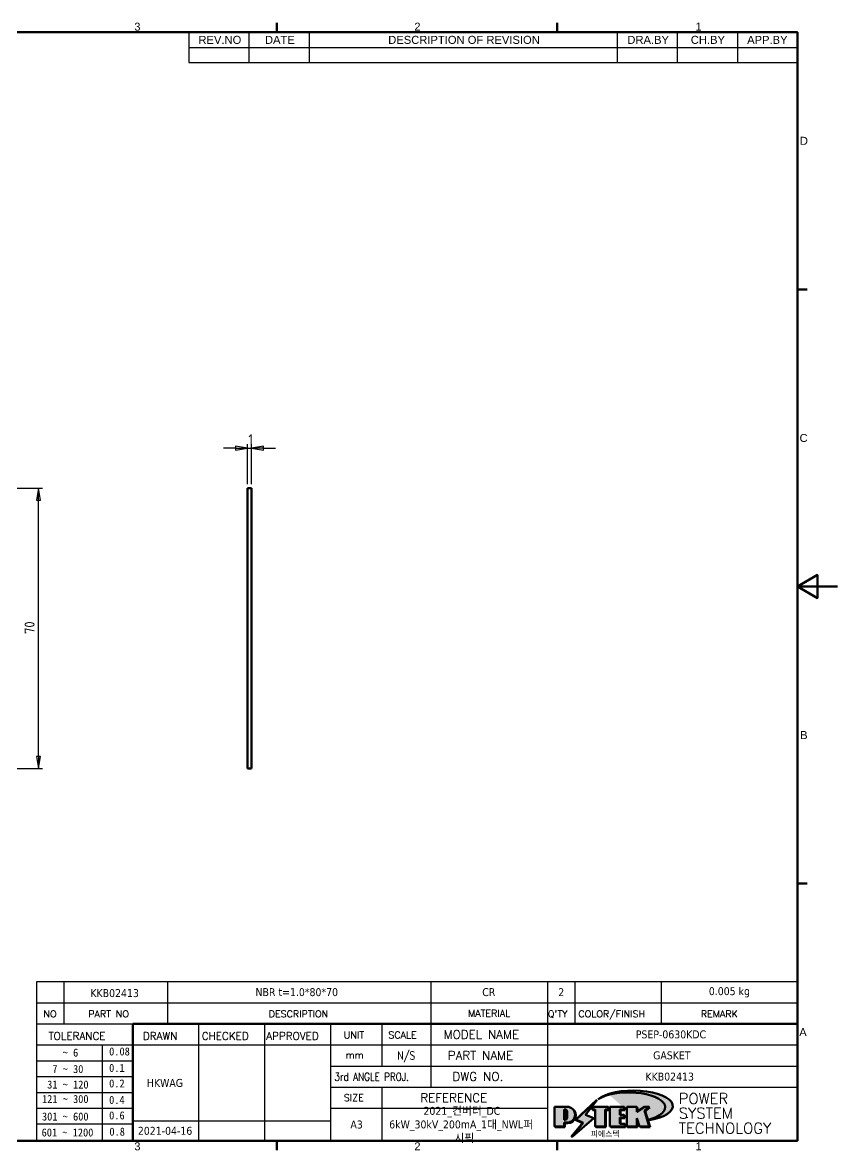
# Model space of a CAD drawing. Header units: millimetres. Extents: x 0 to 420, y 0 to 297.
# Drawn here: x 216.4 to 420, y 7.6 to 289.4 of the extents above; entities that cross this region are included whole.
import ezdxf
from ezdxf.enums import TextEntityAlignment as Align

# ---------------------------------------------------------------- set-up
doc = ezdxf.new("R2010")
doc.units = ezdxf.units.MM
doc.layers.get('0').update_dxf_attribs({"lineweight": 25})
for name, color, linetype, lineweight in [('가시적인 것(ISO)', 7, 'Continuous', 50), ('경계(ISO)', 7, 'Continuous', 70), ('기호(ISO)', 7, 'Continuous', 25), ('치수(ISO)', 7, 'Continuous', 25)]:
    doc.layers.add(name, color=color, linetype=linetype, lineweight=lineweight)
doc.layers.add('제목(ISO)', color=5, linetype='Continuous', lineweight=50, true_color=0x0000ff)
doc.layers.add('해치(ISO)', color=1, linetype='Continuous', lineweight=18, true_color=0xff0000)
doc.styles.add('HAN_291', font='')
doc.styles.add('HAN_370', font='', dxfattribs={"width": 2})
doc.styles.add('ISO Proportional', font='arial.ttf')
doc.styles.add('ISO ProportionalPSTEK', font='isocp.shx')
doc.styles.add('RC_284', font='ROMANC.shx')
doc.styles.add('RC_287', font='ROMANC.shx')
doc.styles.add('RC_292', font='ROMANC.shx')
doc.styles.add('ROMANT_294', font='romant.shx')
doc.styles.add('텍스트 스타일333', font='ROMANC.shx', dxfattribs={"width": 0.800000011920929})
doc.styles.add('텍스트 스타일359', font='tahoma.ttf')
doc.styles.get('HAN_291').set_extended_font_data('GulimChe')
doc.styles.get('HAN_370').set_extended_font_data('GulimChe')
doc.dimstyles.new('PSTEK', dxfattribs={"dimtxt": 2.5, "dimasz": 3, "dimexe": 1, "dimexo": 1, "dimgap": 1, "dimtad": 1, "dimrnd": 1e-08, "dimdsep": 46, "dimtxsty": 'ISO ProportionalPSTEK', "dimblk": 'Filled-1', "dimcen": 0.09, "dimdle": 10, "dimclrd": 3, "dimclre": 3, "dimclrt": 1, "dimadec": 1, "dimazin": 2, "dimtfac": 1, "dimtmove": 0, "dimatfit": 3, "dimfxl": 1, "dimtolj": 1, "dimlwd": -1, "dimlwe": -1, "dimarcsym": 0})

# ---------------------------------------------------------------- blocks, each defined once
blk = doc.blocks.new('경계 Default Border')
at = {"layer": '경계(ISO)'}
for p, q in [((280, 287.0000076293945), (280, 289.4000053405762)), ((350, 287.0000076293945), (350, 289.4000053405762)), ((410, 222.7499961853027), (412.400016784668, 222.7499961853027)), ((410, 74.25000190734863), (412.400016784668, 74.25000190734863)), ((280, 10), (280, 7.599999904632568)), ((350, 10), (350, 7.599999904632568))]:
    blk.add_line(p, q, dxfattribs=at)
at = {"layer": '경계(ISO)', "flags": 128}
for points in [[(10, 10), (10, 287.0000076293945), (410, 287.0000076293945), (410, 10), (10, 10)], [(420, 148.5000038146973), (410, 148.5000038146973), (415, 151.3867473602295), (415, 145.6132507324219), (410, 148.5000038146973)]]:
    blk.add_lwpolyline(points, dxfattribs=at)
at = {"layer": '경계(ISO)', "color": 7, "char_height": 2.000000029802322, "attachment_point": 7, "style": 'ISO Proportional'}
for s, insert in [('3', (244.346523483599, 287.3664634140208)), ('2', (314.3081233847226, 287.4)), ('1', (384.541723986221, 287.4)), ('D', (410.6164542481583, 258.8749999850988)), ('C', (410.5364540421658, 184.5914633991197)), ('B', (410.6822359277268, 110.3749999850988)), ('A', (410.4608243954516, 36.12499998509884)), ('3', (244.346523483599, 7.566463384218514)), ('2', (314.3081233847226, 7.599999970197677)), ('1', (384.541723986221, 7.599999970197677))]:
    blk.add_mtext(s, dxfattribs=dict(at, insert=insert))
blk = doc.blocks.new('제목 블록 PSTEK')
at = {"true_color": 0xff0000}
h = blk.add_hatch(color=1, dxfattribs=at)
edge = h.paths.add_edge_path(flags=0)
edge.add_line((314.2242174273352, 19.60711530335299), (314.2242174273352, 17.00126995915134))
edge.add_line((314.2242174273352, 17.00126995915134), (314.3485873187598, 17.00126995915134))
edge.add_arc((314.3485873187598, 17.6527312952023), 0.6514613360509371, 270, 360)
edge.add_line((315.0000486548106, 17.6527312952023), (315.0000486548106, 18.95565396730211))
edge.add_arc((314.3485873187598, 18.95565396730212), 0.6514613360508712, 0, 90)
edge.add_line((314.3485873187598, 19.60711530335299), (314.2242174273352, 19.60711530335299))
edge = h.paths.add_edge_path()
edge.add_arc((314.9847713324306, 18.28938669179658), 1.969189947606664, 269.9999999999959, 450)
edge.add_line((314.9847713324306, 20.25857663940318), (311.7664314776902, 20.25857663940324))
edge.add_line((311.7664314776902, 20.25857663940324), (311.7664314776902, 15.3430047401139))
edge.add_line((311.7664314776902, 15.3430047401139), (314.2242174273352, 15.3430047401139))
edge.add_line((314.2242174273352, 15.3430047401139), (314.2242174273352, 16.32019674418991))
edge.add_line((314.2242174273352, 16.32019674418991), (314.9847713324307, 16.32019674418991))
at = {"true_color": 0x848484}
for points in [[(317.2195697678507, 17.0593801673321), (322.0326348870767, 21.62682475217465), (322.2781991042243, 21.94392121864296), (317.0471853425802, 16.97985676345368), (318.7512090904202, 16.1899260703855), (316.0018030350395, 12.71868385740789), (316.3356552234328, 13.00206718743325), (318.9235935156908, 16.2694494742633)], [(324.6615819988275, 19.45905590879572), (325.4196460989604, 19.45905590879572), (325.4196460989604, 20.11051724484596), (325.2419748254881, 20.11051724484596), (325.2419748254881, 19.60711530335299), (324.4839107253602, 19.60711530335299), (324.4839107253602, 15.3430047401139), (322.1623394187076, 15.3430047401139), (322.1623394187076, 15.19494534555726), (324.6615819988275, 15.19494534555726)], [(328.2914414389548, 19.45905590879572), (329.4054050004294, 19.45905590879572), (329.4054050004294, 20.11051724484596), (329.2277337269622, 20.11051724484596), (329.2277337269622, 19.60711530335299), (328.1137701654877, 19.60711530335299), (328.1137701654877, 18.25543873810179), (328.2914414389548, 18.25543873810179)], [(332.5088862584528, 20.1105172448466), (332.3312149849806, 20.1105172448466), (332.3312149849806, 18.99741471888368), (332.5088862584528, 19.11081371413894)], [(335.6156307331414, 20.11051724484596), (335.2535118015555, 20.11051724484596), (334.2514536401189, 19.30614745124769), (335.4855464857051, 15.3430047401139), (333.1954852176545, 15.3430047401139), (333.2478643833523, 15.19494534555726), (335.6632177591723, 15.19494534555726), (334.4291249135862, 19.15808805669106)], [(321.9846681452406, 19.60711530335299), (321.4042753185749, 19.60711530335299), (321.4042753185749, 19.45905590879572), (321.9846681452406, 19.45905590879572)], [(328.2914414389548, 17.41554667867274), (329.4054050004294, 17.41554667867274), (329.4054050004294, 18.10737934354514), (329.2277337269622, 18.10737934354514), (329.2277337269622, 17.56360607323003), (328.1137701654877, 17.56360607323003), (328.1137701654877, 15.9944660761648), (328.2914414389548, 15.9944660761648)], [(332.5088862584528, 16.92964231796647), (332.3312149849806, 17.43186301645164), (332.3312149849806, 15.3430047401139), (330.0369607660135, 15.3430047401139), (330.0369607660135, 15.19494534555726), (332.5088862584528, 15.19494534555726)], [(329.5356972676428, 15.8464066816075), (329.3580259941756, 15.8464066816075), (329.3580259941756, 15.3430047401139), (325.8342124037171, 15.3430047401139), (325.8342124037171, 15.19494534555726), (329.5356972676428, 15.19494534555726)]]:
    blk.add_hatch(color=252, dxfattribs=at).paths.add_polyline_path(points)
at = {"true_color": 0x0000ff}
blk.add_hatch(color=5, dxfattribs=at).paths.add_polyline_path([(321.6183518841322, 17.4193704504104), (319.5281351041078, 18.24969419629727), (322.4505835294948, 22.02344462252142), (317.2195697678507, 17.0593801673321), (318.9235935156908, 16.2694494742633), (316.1741874603099, 12.79820726128571)])
at = {"true_color": 0xff0000}
for points in [[(324.4839107253602, 19.60711530335299), (325.2419748254881, 19.60711530335299), (325.2419748254881, 20.25857663940324), (321.2266040451076, 20.25857663940324), (321.2266040451076, 19.60711530335299), (321.9846681452406, 19.60711530335299), (321.9846681452406, 15.3430047401139), (324.4839107253602, 15.3430047401139)], [(329.2277337269622, 20.25857663940324), (325.65654113025, 20.25857663940324), (325.65654113025, 15.3430047401139), (329.3580259941756, 15.3430047401139), (329.3580259941756, 15.9944660761648), (328.1137701654877, 15.9944660761648), (328.1137701654877, 17.56360607323003), (329.2277337269622, 17.56360607323003), (329.2277337269622, 18.25543873810179), (328.1137701654877, 18.25543873810179), (328.1137701654877, 19.60711530335299), (329.2277337269622, 19.60711530335299)], [(332.3312149849806, 20.25857663940324), (329.8592894925411, 20.25857663940324), (329.8592894925411, 15.3430047401139), (332.3312149849806, 15.3430047401139), (332.3312149849806, 17.4318630164523), (333.0701931098801, 15.3430047401139), (335.4855464857051, 15.3430047401139), (334.2514536401189, 19.30614745124769), (335.4379594596742, 20.25857663940324), (334.3071782107978, 20.25857663940324), (332.3312149849806, 18.99741471888304)]]:
    blk.add_hatch(color=1, dxfattribs=at).paths.add_polyline_path(points)
at = {"true_color": 0x848484}
h = blk.add_hatch(color=252, dxfattribs=at)
edge = h.paths.add_edge_path()
edge.add_arc((314.9847713324309, 18.28938669179657), 1.969189947606666, 270, 406.8278729790604)
edge.add_arc((315.1624426058984, 18.1413272972396), 1.969189947606962, -90, 53.560984836317004, ccw=False)
edge.add_line((315.1624426058984, 16.17213734963263), (314.4018887008024, 16.17213734963263))
edge.add_line((314.4018887008024, 16.17213734963263), (314.4018887008024, 15.19494534555726))
edge.add_line((314.4018887008024, 15.19494534555726), (311.9441027511573, 15.19494534555726))
edge.add_line((311.9441027511573, 15.19494534555726), (311.9441027511573, 15.3430047401139))
edge.add_line((311.9441027511573, 15.3430047401139), (314.2242174273352, 15.3430047401139))
edge.add_line((314.2242174273352, 15.3430047401139), (314.2242174273352, 16.32019674418991))
edge.add_line((314.2242174273352, 16.32019674418991), (314.9847713324309, 16.32019674418991))
h = blk.add_hatch(color=252, dxfattribs=at)
edge = h.paths.add_edge_path()
edge.add_line((314.4018887008024, 19.45905590879572), (314.5262585922315, 19.45905590879572))
edge.add_arc((314.5262585922314, 18.80759457274939), 0.6514613360463194, 60.4189348879147, 90.00000000000318, ccw=False)
edge.add_arc((314.3485873187602, 18.95565396730057), 0.6514613360524251, 39.96992292766206, 90.00000000009999)
edge.add_line((314.3485873187591, 19.60711530335307), (314.2242174273352, 19.60711530335298))
edge.add_line((314.2242174273352, 19.60711530335299), (314.2242174273352, 17.00126995915134))
edge.add_line((314.2242174273352, 17.00126995915134), (314.3485873187591, 17.00126995915134))
edge.add_arc((314.3485873187568, 17.652731295233), 0.6514613360816299, 270.0000000002, 274.6930825552478)
edge.add_line((314.4018887008024, 17.0034541317032), (314.4018887008024, 19.45905590879572))
at = {"layer": '해치(ISO)', "true_color": 0x27d1fc}
h = blk.add_hatch(color=140, dxfattribs=at)
edge = h.paths.add_edge_path()
edge.add_ellipse((330.3660919371412, 20.15576403068321), major_axis=(9.100907360794343, 0), ratio=0.4069904968023172, start_angle=301.3098473703837, end_angle=507.7436900681698)
edge.add_ellipse((331.5340919371412, 20.4634168429492), major_axis=(-9.82350664112931, 0), ratio=0.3942600559756514, start_angle=111.51207141178469, end_angle=334.47025347086895, ccw=False)
edge.add_line((335.1363447531188, 16.8601935978785), (335.0955236905705, 16.99119398620872))
at = {"color": 180, "true_color": 0x3f00ff}
for p, q in [((182.475792979055, 11.79100474011392), (182.4757929790549, 51.56524660363496)), ((182.4757929790549, 51.56524660363496), (372.4757929537551, 51.56524660363496)), ((189.2651435055721, 51.56524660363496), (189.2651435055722, 41.00524660363494)), ((215.2152739891528, 41.00524660363494), (215.2152739891528, 51.56524660363496)), ((280.8758854511282, 51.56524660363496), (280.8758854511282, 41.00524660363494)), ((310.0881549537552, 51.56524660363496), (310.0881549537553, 41.00524660363494)), ((316.9044520275131, 51.56524660363496), (316.9044520275127, 41.00524660363494)), ((338.4566026226726, 51.56524660363496), (338.4566026226727, 41.00524660363494)), ((372.4757929537551, 51.56524660363496), (372.4757929537551, 11.79100474011389)), ((182.475792979055, 46.2852466036349), (372.4757929537551, 46.28524660363492)), ((182.475792979055, 41.00524660363493), (206.451475290024, 41.00524660363493)), ((222.9401812389276, 11.79100474011392), (222.9401812389276, 41.00524660363494)), ((239.4288871878316, 11.79100474011392), (239.4288871878316, 41.00524660363494)), ((255.9175931367356, 11.79100474011392), (255.9175931367356, 41.00524660363494)), ((268.6918866058747, 41.00524660363494), (268.6918866058747, 30.44524660363498)), ((280.8758854511282, 41.00524660363494), (280.8758854511282, 25.16524660363502)), ((310.088154953755, 41.00524660363494), (310.088154953755, 11.79100474011392)), ((182.475792979055, 35.72524660363497), (206.451475290024, 35.72524660363497)), ((198.8621818849491, 12.02524660363491), (198.8621818849491, 35.72524660363497)), ((206.451475290024, 35.72524660363497), (372.4757929537551, 35.72524660363497)), ((182.475792979055, 31.77524660363492), (206.451475290024, 31.77524660363492)), ((255.917593136736, 30.44524660363498), (372.4757929537552, 30.44524660363501)), ((182.475792979055, 27.82524660363487), (206.451475290024, 27.82524660363487)), ((182.475792979055, 23.87524660363505), (206.451475290024, 23.87524660363505)), ((255.9175931367359, 25.16524660363502), (372.4757929537552, 25.165246603635)), ((268.6918866058744, 25.16524660363502), (268.6918866058744, 11.79100474011392)), ((182.475792979055, 19.92524660363478), (206.451475290024, 19.92524660363478)), ((255.9175931367359, 19.88524660363481), (310.0881549537553, 19.88524660363481)), ((182.475792979055, 15.97524660363496), (206.451475290024, 15.97524660363496)), ((206.451475290024, 16.74100474011396), (255.9175931367359, 16.74100474011396)), ((182.475792979055, 11.79100474011392), (372.4757929537551, 11.79100474011389))]:
    blk.add_line(p, q, dxfattribs=at)
at = {"color": 7, "linetype": 'Continuous', "lineweight": 25}
blk.add_line((182.4771903250938, 46.27967054998719), (231.7273669611342, 46.27967054998717), dxfattribs=at)
at = {"color": 7, "lineweight": 50}
for p, q in [((206.4514752900237, 11.79100474011392), (206.4514752900237, 41.00524660363494)), ((206.451475290024, 41.00524660363494), (372.4757929537551, 41.00524660363496))]:
    blk.add_line(p, q, dxfattribs=at)
at = {"color": 7}
for p, q in [((311.7664314776902, 20.25900474011391), (311.7664314776902, 15.34300474011391)), ((314.9847713324309, 20.25857663940324), (311.7664314776902, 20.25857663940324)), ((314.9847713324309, 20.25857663940324), (311.7664314776902, 20.25857663940324)), ((311.7664314776902, 20.25857663940324), (311.7664314776902, 15.3430047401139)), ((322.2781991042243, 21.94392121864296), (317.0471853425802, 16.97985676345368)), ((322.4505835294948, 22.02344462252142), (317.2195697678507, 17.0593801673321)), ((317.2195697678507, 17.0593801673321), (322.0326348870767, 21.62682475217465)), ((319.5281351041078, 18.24969419629727), (322.4505835294948, 22.02344462252142)), ((325.2419748254881, 20.25857663940324), (321.2266040451076, 20.25857663940324)), ((321.2266040451076, 20.25857663940324), (321.2266040451076, 19.60711530335299)), ((325.2419748254881, 20.25857663940324), (321.2266040451076, 20.25857663940324)), ((321.2266040451076, 20.25857663940324), (321.2266040451076, 19.60711530335299)), ((322.0326348870767, 21.62682475217465), (322.2781991042243, 21.94392121864296)), ((325.2419748254881, 19.60711530335299), (325.2419748254881, 20.25857663940324)), ((325.2419748254881, 19.60711530335299), (325.2419748254881, 20.25857663940324)), ((325.4196460989604, 20.11051724484596), (325.2419748254881, 20.11051724484596)), ((325.2419748254881, 20.11051724484596), (325.2419748254881, 19.60711530335299)), ((325.4196460989604, 19.45905590879572), (325.4196460989604, 20.11051724484596)), ((329.2277337269622, 20.25857663940324), (325.65654113025, 20.25857663940324)), ((325.65654113025, 20.25857663940324), (325.65654113025, 15.3430047401139)), ((325.65654113025, 20.25857663940324), (325.65654113025, 15.3430047401139)), ((329.2277337269622, 20.25857663940324), (325.65654113025, 20.25857663940324)), ((329.2277337269622, 19.60711530335299), (329.2277337269622, 20.25857663940324)), ((329.2277337269622, 19.60711530335299), (329.2277337269622, 20.25857663940324)), ((329.4054050004294, 20.11051724484596), (329.2277337269622, 20.11051724484596)), ((329.2277337269622, 20.11051724484596), (329.2277337269622, 19.60711530335299)), ((329.4054050004294, 19.45905590879572), (329.4054050004294, 20.11051724484596)), ((332.3312149849806, 20.25857663940324), (329.8592894925411, 20.25857663940324)), ((329.8592894925411, 20.25857663940324), (329.8592894925411, 15.3430047401139)), ((329.8592894925411, 20.25857663940324), (329.8592894925411, 15.3430047401139)), ((332.3312149849806, 20.25857663940324), (329.8592894925411, 20.25857663940324)), ((334.3071782107978, 20.25857663940324), (332.3312149849806, 18.99741471888304)), ((332.3312149849806, 18.99741471888304), (332.3312149849806, 20.25857663940324)), ((334.3071782107978, 20.25857663940324), (332.3312149849806, 18.99741471888304)), ((332.3312149849806, 18.99741471888304), (332.3312149849806, 20.25857663940324)), ((332.5088862584528, 20.1105172448466), (332.3312149849806, 20.1105172448466)), ((332.3312149849806, 20.1105172448466), (332.3312149849806, 18.99741471888368)), ((332.5088862584528, 19.11081371413894), (332.5088862584528, 20.1105172448466)), ((334.2514536401189, 19.30614745124769), (335.4379594596742, 20.25857663940324)), ((334.2514536401189, 19.30614745124769), (335.4379594596742, 20.25857663940324)), ((335.2535118015555, 20.11051724484596), (334.2514536401189, 19.30614745124769)), ((335.4379594596742, 20.25857663940324), (334.3071782107978, 20.25857663940324)), ((335.4379594596742, 20.25857663940324), (334.3071782107978, 20.25857663940324)), ((334.4291249135862, 19.15808805669104), (335.6156307331414, 20.11051724484596)), ((335.6156307331414, 20.11051724484596), (335.2535118015555, 20.11051724484596)), ((314.2242174273352, 17.00126995915134), (314.2242174273352, 19.60711530335299)), ((314.2242174273352, 19.60711530335299), (314.3485873187591, 19.60711530335299)), ((314.3485873187591, 19.60711530335299), (314.2242174273352, 19.60711530335299)), ((314.2242174273352, 19.60711530335299), (314.2242174273352, 17.00126995915134)), ((314.2242174273352, 17.00126995915134), (314.2242174273352, 19.60711530335299)), ((314.2242174273352, 19.60711530335299), (314.3485873187591, 19.60711530335299)), ((314.3485873187591, 17.00126995915134), (314.2242174273352, 17.00126995915134)), ((314.2242174273352, 17.00126995915134), (314.3485873187591, 17.00126995915134)), ((314.3485873187591, 17.00126995915134), (314.2242174273352, 17.00126995915134)), ((314.4018887008024, 19.45905590879572), (314.5262585922314, 19.45905590879572)), ((314.4018887008024, 17.0034541317032), (314.4018887008024, 19.45905590879572)), ((315.0000486548106, 18.95565396730275), (315.0000486548106, 17.65273129520161)), ((315.0000486548106, 18.95565396730275), (315.0000486548106, 17.65273129520161)), ((316.1741874603099, 12.79820726128571), (321.6183518841322, 17.4193704504104)), ((317.0471853425802, 16.97985676345368), (318.7512090904202, 16.1899260703855)), ((318.9235935156908, 16.2694494742633), (317.2195697678507, 17.0593801673321)), ((317.2195697678507, 17.0593801673321), (318.9235935156908, 16.2694494742633)), ((321.6183518841322, 17.4193704504104), (319.5281351041078, 18.24969419629727)), ((321.2266040451076, 19.60711530335299), (321.9846681452406, 19.60711530335299)), ((321.2266040451076, 19.60711530335299), (321.9846681452406, 19.60711530335299)), ((321.4042753185749, 19.60711530335299), (321.4042753185749, 19.45905590879572)), ((321.9846681452406, 19.60711530335299), (321.4042753185749, 19.60711530335299)), ((321.4042753185749, 19.45905590879572), (321.9846681452406, 19.45905590879572)), ((321.9846681452406, 19.60711530335299), (321.9846681452406, 15.3430047401139)), ((321.9846681452406, 19.45905590879572), (321.9846681452406, 19.60711530335299)), ((321.9846681452406, 19.60711530335299), (321.9846681452406, 15.3430047401139)), ((324.4839107253602, 19.60711530335299), (325.2419748254881, 19.60711530335299)), ((324.4839107253602, 15.3430047401139), (324.4839107253602, 19.60711530335299)), ((325.2419748254881, 19.60711530335299), (324.4839107253602, 19.60711530335299)), ((324.4839107253602, 19.60711530335299), (324.4839107253602, 15.3430047401139)), ((324.4839107253602, 19.60711530335299), (325.2419748254881, 19.60711530335299)), ((324.4839107253602, 15.3430047401139), (324.4839107253602, 19.60711530335299)), ((324.6615819988275, 19.45905590879572), (325.4196460989604, 19.45905590879572)), ((324.6615819988275, 15.19494534555726), (324.6615819988275, 19.45905590879572)), ((328.1137701654877, 18.25543873810179), (328.1137701654877, 19.60711530335299)), ((328.1137701654877, 19.60711530335299), (329.2277337269622, 19.60711530335299)), ((329.2277337269622, 19.60711530335299), (328.1137701654877, 19.60711530335299)), ((328.1137701654877, 19.60711530335299), (328.1137701654877, 18.25543873810179)), ((328.1137701654877, 18.25543873810179), (328.1137701654877, 19.60711530335299)), ((328.1137701654877, 19.60711530335299), (329.2277337269622, 19.60711530335299)), ((329.2277337269622, 18.25543873810179), (328.1137701654877, 18.25543873810179)), ((328.1137701654877, 18.25543873810179), (328.2914414389548, 18.25543873810179)), ((329.2277337269622, 18.25543873810179), (328.1137701654877, 18.25543873810179)), ((328.1137701654877, 17.56360607323003), (329.2277337269622, 17.56360607323003)), ((328.1137701654877, 15.9944660761648), (328.1137701654877, 17.56360607323003)), ((329.2277337269622, 17.56360607323003), (328.1137701654877, 17.56360607323003)), ((328.1137701654877, 17.56360607323003), (328.1137701654877, 15.9944660761648)), ((328.1137701654877, 17.56360607323003), (329.2277337269622, 17.56360607323003)), ((328.1137701654877, 15.9944660761648), (328.1137701654877, 17.56360607323003)), ((328.2914414389548, 18.25543873810179), (328.2914414389548, 19.45905590879572)), ((328.2914414389548, 19.45905590879572), (329.4054050004294, 19.45905590879572)), ((328.2914414389548, 15.9944660761648), (328.2914414389548, 17.41554667867274)), ((328.2914414389548, 17.41554667867274), (329.4054050004294, 17.41554667867274)), ((329.2277337269622, 17.56360607323003), (329.2277337269622, 18.25543873810179)), ((329.2277337269622, 17.56360607323003), (329.2277337269622, 18.25543873810179)), ((329.4054050004294, 18.10737934354514), (329.2277337269622, 18.10737934354514)), ((329.2277337269622, 18.10737934354514), (329.2277337269622, 17.56360607323003)), ((329.4054050004294, 17.41554667867274), (329.4054050004294, 18.10737934354514)), ((332.3312149849806, 18.99741471888368), (332.5088862584528, 19.11081371413894)), ((332.3312149849806, 17.4318630164523), (333.0701931098801, 15.3430047401139)), ((332.3312149849806, 15.3430047401139), (332.3312149849806, 17.4318630164523)), ((332.5088862584528, 16.92964231796647), (332.3312149849806, 17.43186301645164)), ((332.3312149849806, 17.43186301645164), (332.3312149849806, 15.3430047401139)), ((332.3312149849806, 17.4318630164523), (333.0701931098801, 15.3430047401139)), ((332.3312149849806, 15.3430047401139), (332.3312149849806, 17.4318630164523)), ((332.5088862584528, 15.19494534555726), (332.5088862584528, 16.92964231796647)), ((335.4855464857051, 15.3430047401139), (334.2514536401189, 19.30614745124769)), ((334.2514536401189, 19.30614745124769), (335.4855464857051, 15.3430047401139)), ((335.4855464857051, 15.3430047401139), (334.2514536401189, 19.30614745124769)), ((335.6632177591723, 15.19494534555726), (334.4291249135862, 19.15808805669104)), ((345.0447381189468, 17.50375595811051), (344.9867755289346, 17.689895936919)), ((311.7664314776902, 15.3430047401139), (314.2242174273352, 15.3430047401139)), ((311.7664314776902, 15.3430047401139), (314.2242174273352, 15.3430047401139)), ((314.2242174273352, 15.3430047401139), (311.9441027511573, 15.3430047401139)), ((311.9441027511573, 15.3430047401139), (311.9441027511573, 15.19494534555726)), ((311.9441027511573, 15.19494534555726), (314.4018887008024, 15.19494534555726)), ((314.2242174273352, 16.32019674418991), (314.9847713324309, 16.32019674418991)), ((314.2242174273352, 15.3430047401139), (314.2242174273352, 16.32019674418991)), ((314.9847713324309, 16.32019674418991), (314.2242174273352, 16.32019674418991)), ((314.2242174273352, 16.32019674418991), (314.2242174273352, 15.3430047401139)), ((314.2242174273352, 16.32019674418991), (314.9847713324309, 16.32019674418991)), ((314.2242174273352, 15.3430047401139), (314.2242174273352, 16.32019674418991)), ((314.4018887008024, 16.17213734963263), (315.162442605898, 16.17213734963263)), ((314.4018887008024, 15.19494534555726), (314.4018887008024, 16.17213734963263)), ((318.7512090904202, 16.1899260703855), (316.0018030350395, 12.71868385740789)), ((318.9235935156908, 16.2694494742633), (316.1741874603099, 12.79820726128571)), ((316.3356552234328, 13.00206718743325), (318.9235935156908, 16.2694494742633)), ((321.9846681452406, 15.3430047401139), (324.4839107253602, 15.3430047401139)), ((321.9846681452406, 15.3430047401139), (324.4839107253602, 15.3430047401139)), ((324.4839107253602, 15.3430047401139), (322.1623394187076, 15.3430047401139)), ((322.1623394187076, 15.3430047401139), (322.1623394187076, 15.19494534555726)), ((322.1623394187076, 15.19494534555726), (324.6615819988275, 15.19494534555726)), ((325.65654113025, 15.3430047401139), (329.3580259941756, 15.3430047401139)), ((325.65654113025, 15.3430047401139), (329.3580259941756, 15.3430047401139)), ((329.3580259941756, 15.3430047401139), (325.8342124037171, 15.3430047401139)), ((325.8342124037171, 15.3430047401139), (325.8342124037171, 15.19494534555726)), ((325.8342124037171, 15.19494534555726), (329.5356972676428, 15.19494534555726)), ((329.3580259941756, 15.9944660761648), (328.1137701654877, 15.9944660761648)), ((328.1137701654877, 15.9944660761648), (328.2914414389548, 15.9944660761648)), ((329.3580259941756, 15.9944660761648), (328.1137701654877, 15.9944660761648)), ((329.3580259941756, 15.3430047401139), (329.3580259941756, 15.9944660761648)), ((329.3580259941756, 15.3430047401139), (329.3580259941756, 15.9944660761648)), ((329.5356972676428, 15.8464066816075), (329.3580259941756, 15.8464066816075)), ((329.3580259941756, 15.8464066816075), (329.3580259941756, 15.3430047401139)), ((329.5356972676428, 15.19494534555726), (329.5356972676428, 15.8464066816075)), ((329.8592894925411, 15.3430047401139), (332.3312149849806, 15.3430047401139)), ((329.8592894925411, 15.3430047401139), (332.3312149849806, 15.3430047401139)), ((332.3312149849806, 15.3430047401139), (330.0369607660135, 15.3430047401139)), ((330.0369607660135, 15.3430047401139), (330.0369607660135, 15.19494534555726)), ((330.0369607660135, 15.19494534555726), (332.5088862584528, 15.19494534555726)), ((333.0701931098801, 15.3430047401139), (335.4855464857051, 15.3430047401139)), ((333.0701931098801, 15.3430047401139), (335.4855464857051, 15.3430047401139)), ((335.4855464857051, 15.3430047401139), (333.1954852176545, 15.3430047401139)), ((333.1954852176545, 15.3430047401139), (333.2478643833523, 15.19494534555726)), ((333.2478643833523, 15.19494534555726), (335.6632177591723, 15.19494534555726)), ((316.0018030350395, 12.71868385740789), (316.3356552234328, 13.00206718743325))]:
    blk.add_line(p, q, dxfattribs=at)
at = {"color": 1, "true_color": 0xff0000}
for p, q in [((314.9847713324309, 20.25857663940324), (311.7664314776902, 20.25857663940324)), ((311.7664314776902, 20.25857663940324), (311.7664314776902, 15.3430047401139)), ((325.2419748254881, 20.25857663940324), (321.2266040451076, 20.25857663940324)), ((321.2266040451076, 20.25857663940324), (321.2266040451076, 19.60711530335299)), ((325.2419748254881, 19.60711530335299), (325.2419748254881, 20.25857663940324)), ((329.2277337269622, 20.25857663940324), (325.65654113025, 20.25857663940324)), ((325.65654113025, 20.25857663940324), (325.65654113025, 15.3430047401139)), ((329.2277337269622, 19.60711530335299), (329.2277337269622, 20.25857663940324)), ((332.3312149849806, 20.25857663940324), (329.8592894925411, 20.25857663940324)), ((329.8592894925411, 20.25857663940324), (329.8592894925411, 15.3430047401139)), ((334.3071782107978, 20.25857663940324), (332.3312149849806, 18.99741471888304)), ((332.3312149849806, 18.99741471888304), (332.3312149849806, 20.25857663940324)), ((334.2514536401189, 19.30614745124769), (335.4379594596742, 20.25857663940324)), ((335.4379594596742, 20.25857663940324), (334.3071782107978, 20.25857663940324)), ((314.2242174273352, 17.00126995915134), (314.2242174273352, 19.60711530335299)), ((314.2242174273352, 19.60711530335299), (314.3485873187591, 19.60711530335299)), ((314.3485873187591, 17.00126995915134), (314.2242174273352, 17.00126995915134)), ((315.0000486548106, 18.95565396730275), (315.0000486548106, 17.65273129520161)), ((321.2266040451076, 19.60711530335299), (321.9846681452406, 19.60711530335299)), ((321.9846681452406, 19.60711530335299), (321.9846681452406, 15.3430047401139)), ((324.4839107253602, 19.60711530335299), (325.2419748254881, 19.60711530335299)), ((324.4839107253602, 15.3430047401139), (324.4839107253602, 19.60711530335299)), ((328.1137701654877, 18.25543873810179), (328.1137701654877, 19.60711530335299)), ((328.1137701654877, 19.60711530335299), (329.2277337269622, 19.60711530335299)), ((329.2277337269622, 18.25543873810179), (328.1137701654877, 18.25543873810179)), ((328.1137701654877, 17.56360607323003), (329.2277337269622, 17.56360607323003)), ((328.1137701654877, 15.9944660761648), (328.1137701654877, 17.56360607323003)), ((329.2277337269622, 17.56360607323003), (329.2277337269622, 18.25543873810179)), ((332.3312149849806, 17.4318630164523), (333.0701931098801, 15.3430047401139)), ((332.3312149849806, 15.3430047401139), (332.3312149849806, 17.4318630164523)), ((335.4855464857051, 15.3430047401139), (334.2514536401189, 19.30614745124769)), ((311.7664314776902, 15.3430047401139), (314.2242174273352, 15.3430047401139)), ((314.2242174273352, 16.32019674418991), (314.9847713324309, 16.32019674418991)), ((314.2242174273352, 15.3430047401139), (314.2242174273352, 16.32019674418991)), ((321.9846681452406, 15.3430047401139), (324.4839107253602, 15.3430047401139)), ((325.65654113025, 15.3430047401139), (329.3580259941756, 15.3430047401139)), ((329.3580259941756, 15.9944660761648), (328.1137701654877, 15.9944660761648)), ((329.3580259941756, 15.3430047401139), (329.3580259941756, 15.9944660761648)), ((329.8592894925411, 15.3430047401139), (332.3312149849806, 15.3430047401139)), ((333.0701931098801, 15.3430047401139), (335.4855464857051, 15.3430047401139))]:
    blk.add_line(p, q, dxfattribs=at)
at = {"color": 5, "true_color": 0x0000ff}
for p, q in [((322.4505835294948, 22.02344462252142), (317.2195697678507, 17.0593801673321)), ((319.5281351041078, 18.24969419629727), (322.4505835294948, 22.02344462252142)), ((316.1741874603099, 12.79820726128571), (321.6183518841322, 17.4193704504104)), ((317.2195697678507, 17.0593801673321), (318.9235935156908, 16.2694494742633)), ((321.6183518841322, 17.4193704504104), (319.5281351041078, 18.24969419629727)), ((318.9235935156908, 16.2694494742633), (316.1741874603099, 12.79820726128571))]:
    blk.add_line(p, q, dxfattribs=at)
at = {"color": 7}
for centre, radius, start, end in [((314.9847713324309, 18.28938669179658), 1.969189947606665, 270, 90), ((314.9847713324309, 18.28938669179658), 1.969189947606665, 270, 90), ((314.3485873187598, 18.95565396730211), 0.6514613360508712, 0, 90), ((314.3485873187602, 18.95565396730057), 0.6514613360524251, 39.96992292766117, 90), ((314.3485873187598, 18.95565396730212), 0.6514613360508712, 0, 90), ((314.3485873187597, 17.65273129520228), 0.6514613360509381, 270, 0), ((314.3485873187598, 17.6527312952023), 0.6514613360509381, 270, 0), ((314.3485873187568, 17.652731295233), 0.6514613360816299, 270, 274.6930825552478), ((314.5262585922314, 18.80759457274939), 0.6514613360463193, 60.41893488791137, 90), ((314.9847713324307, 18.2893866917965), 1.969189947606594, 270, 46.82787297909833), ((315.1624426058984, 18.1413272972396), 1.969189947606961, 270, 53.56098483636067)]:
    blk.add_arc(centre, radius, start, end, dxfattribs=at)
at = {"color": 1, "true_color": 0xff0000}
for centre, radius, start, end in [((314.9847713324309, 18.28938669179657), 1.969189947606665, 270, 90), ((314.3485873187598, 18.95565396730211), 0.6514613360508712, 0, 90), ((314.3485873187598, 17.6527312952023), 0.6514613360509381, 270, 0)]:
    blk.add_arc(centre, radius, start, end, dxfattribs=at)
at = {"layer": '제목(ISO)', "lineweight": 18}
blk.add_line((182.475792979055, 35.72500474011393), (182.475792979055, 11.79100474011392), dxfattribs=at)
at = {"layer": '제목(ISO)'}
for p, q in [((314.9847713324306, 20.25857663940324), (311.7664314776902, 20.25857663940324)), ((311.7664314776902, 20.25857663940324), (311.7664314776902, 15.3430047401139)), ((322.2781991042243, 21.94392121864296), (317.0471853425802, 16.97985676345368)), ((322.4505835294948, 22.02344462252142), (317.2195697678507, 17.0593801673321)), ((317.2195697678507, 17.0593801673321), (322.0326348870767, 21.62682475217465)), ((319.5281351041078, 18.24969419629727), (322.4505835294948, 22.02344462252142)), ((325.2419748254881, 20.25857663940324), (321.2266040451076, 20.25857663940324)), ((321.2266040451076, 20.25857663940324), (321.2266040451076, 19.60711530335299)), ((322.0326348870767, 21.62682475217465), (322.2781991042243, 21.94392121864296)), ((325.2419748254881, 19.60711530335299), (325.2419748254881, 20.25857663940324)), ((325.4196460989604, 20.11051724484596), (325.2419748254881, 20.11051724484596)), ((325.2419748254881, 20.11051724484596), (325.2419748254881, 19.60711530335299)), ((325.4196460989604, 19.45905590879572), (325.4196460989604, 20.11051724484596)), ((329.2277337269622, 20.25857663940324), (325.65654113025, 20.25857663940324)), ((325.65654113025, 20.25857663940324), (325.65654113025, 15.3430047401139)), ((329.2277337269622, 19.60711530335299), (329.2277337269622, 20.25857663940324)), ((329.4054050004294, 20.11051724484596), (329.2277337269622, 20.11051724484596)), ((329.2277337269622, 20.11051724484596), (329.2277337269622, 19.60711530335299)), ((329.4054050004294, 19.45905590879572), (329.4054050004294, 20.11051724484596)), ((332.3312149849806, 20.25857663940324), (329.8592894925411, 20.25857663940324)), ((329.8592894925411, 20.25857663940324), (329.8592894925411, 15.3430047401139)), ((334.3071782107978, 20.25857663940324), (332.3312149849806, 18.99741471888304)), ((332.3312149849806, 18.99741471888304), (332.3312149849806, 20.25857663940324)), ((332.5088862584528, 20.1105172448466), (332.3312149849806, 20.1105172448466)), ((332.3312149849806, 20.1105172448466), (332.3312149849806, 18.99741471888368)), ((332.5088862584528, 19.11081371413894), (332.5088862584528, 20.1105172448466)), ((334.2514536401189, 19.30614745124769), (335.4379594596742, 20.25857663940324)), ((335.2535118015555, 20.11051724484596), (334.2514536401189, 19.30614745124769)), ((335.4379594596742, 20.25857663940324), (334.3071782107978, 20.25857663940324)), ((334.4291249135862, 19.15808805669106), (335.6156307331414, 20.11051724484596)), ((335.6156307331414, 20.11051724484596), (335.2535118015555, 20.11051724484596)), ((314.2242174273352, 17.00126995915134), (314.2242174273352, 19.60711530335299)), ((314.2242174273352, 19.60711530335299), (314.3485873187598, 19.60711530335299)), ((314.3485873187591, 19.60711530335299), (314.2242174273352, 19.60711530335299)), ((314.2242174273352, 19.60711530335299), (314.2242174273352, 17.00126995915134)), ((314.3485873187598, 17.00126995915134), (314.2242174273352, 17.00126995915134)), ((314.2242174273352, 17.00126995915134), (314.3485873187591, 17.00126995915134)), ((314.4018887008024, 19.45905590879572), (314.5262585922314, 19.45905590879572)), ((314.4018887008024, 17.0034541317032), (314.4018887008024, 19.45905590879572)), ((315.0000486548106, 18.95565396730211), (315.0000486548106, 17.6527312952023)), ((316.1741874603099, 12.79820726128571), (321.6183518841322, 17.4193704504104)), ((317.0471853425802, 16.97985676345368), (318.7512090904202, 16.1899260703855)), ((317.2195697678507, 17.0593801673321), (318.9235935156908, 16.2694494742633)), ((318.9235935156908, 16.2694494742633), (317.2195697678507, 17.0593801673321)), ((321.6183518841322, 17.4193704504104), (319.5281351041078, 18.24969419629727)), ((321.2266040451076, 19.60711530335299), (321.9846681452406, 19.60711530335299)), ((321.9846681452406, 19.60711530335299), (321.4042753185749, 19.60711530335299)), ((321.4042753185749, 19.60711530335299), (321.4042753185749, 19.45905590879572)), ((321.4042753185749, 19.45905590879572), (321.9846681452406, 19.45905590879572)), ((321.9846681452406, 19.60711530335299), (321.9846681452406, 15.3430047401139)), ((321.9846681452406, 19.45905590879572), (321.9846681452406, 19.60711530335299)), ((324.4839107253602, 19.60711530335299), (325.2419748254881, 19.60711530335299)), ((324.4839107253602, 15.3430047401139), (324.4839107253602, 19.60711530335299)), ((325.2419748254881, 19.60711530335299), (324.4839107253602, 19.60711530335299)), ((324.4839107253602, 19.60711530335299), (324.4839107253602, 15.3430047401139)), ((324.6615819988275, 19.45905590879572), (325.4196460989604, 19.45905590879572)), ((324.6615819988275, 15.19494534555726), (324.6615819988275, 19.45905590879572)), ((328.1137701654877, 18.25543873810179), (328.1137701654877, 19.60711530335299)), ((328.1137701654877, 19.60711530335299), (329.2277337269622, 19.60711530335299)), ((329.2277337269622, 19.60711530335299), (328.1137701654877, 19.60711530335299)), ((328.1137701654877, 19.60711530335299), (328.1137701654877, 18.25543873810179)), ((329.2277337269622, 18.25543873810179), (328.1137701654877, 18.25543873810179)), ((328.1137701654877, 18.25543873810179), (328.2914414389548, 18.25543873810179)), ((328.1137701654877, 15.9944660761648), (328.1137701654877, 17.56360607323003)), ((328.1137701654877, 17.56360607323003), (329.2277337269622, 17.56360607323003)), ((329.2277337269622, 17.56360607323003), (328.1137701654877, 17.56360607323003)), ((328.1137701654877, 17.56360607323003), (328.1137701654877, 15.9944660761648)), ((328.2914414389548, 19.45905590879572), (329.4054050004294, 19.45905590879572)), ((328.2914414389548, 18.25543873810179), (328.2914414389548, 19.45905590879572)), ((328.2914414389548, 17.41554667867274), (329.4054050004294, 17.41554667867274)), ((328.2914414389548, 15.9944660761648), (328.2914414389548, 17.41554667867274)), ((329.2277337269622, 17.56360607323003), (329.2277337269622, 18.25543873810179)), ((329.4054050004294, 18.10737934354514), (329.2277337269622, 18.10737934354514)), ((329.2277337269622, 18.10737934354514), (329.2277337269622, 17.56360607323003)), ((329.4054050004294, 17.41554667867274), (329.4054050004294, 18.10737934354514)), ((332.3312149849806, 18.99741471888368), (332.5088862584528, 19.11081371413894)), ((332.3312149849806, 15.3430047401139), (332.3312149849806, 17.4318630164523)), ((332.3312149849806, 17.4318630164523), (333.0701931098801, 15.3430047401139)), ((332.5088862584528, 16.92964231796647), (332.3312149849806, 17.43186301645164)), ((332.3312149849806, 17.43186301645164), (332.3312149849806, 15.3430047401139)), ((332.5088862584528, 15.19494534555726), (332.5088862584528, 16.92964231796647)), ((335.4855464857051, 15.3430047401139), (334.2514536401189, 19.30614745124769)), ((334.2514536401189, 19.30614745124769), (335.4855464857051, 15.3430047401139)), ((335.6632177591723, 15.19494534555726), (334.4291249135862, 19.15808805669106)), ((311.7664314776902, 15.3430047401139), (314.2242174273352, 15.3430047401139)), ((314.2242174273352, 15.3430047401139), (311.9441027511573, 15.3430047401139)), ((311.9441027511573, 15.3430047401139), (311.9441027511573, 15.19494534555726)), ((311.9441027511573, 15.19494534555726), (314.4018887008024, 15.19494534555726)), ((314.2242174273352, 15.3430047401139), (314.2242174273352, 16.32019674418991)), ((314.2242174273352, 16.32019674418991), (314.9847713324307, 16.32019674418991)), ((314.9847713324309, 16.32019674418991), (314.2242174273352, 16.32019674418991)), ((314.2242174273352, 16.32019674418991), (314.2242174273352, 15.3430047401139)), ((314.4018887008024, 15.19494534555726), (314.4018887008024, 16.17213734963263)), ((314.4018887008024, 16.17213734963263), (315.1624426058984, 16.17213734963263)), ((318.7512090904202, 16.1899260703855), (316.0018030350395, 12.71868385740789)), ((318.9235935156908, 16.2694494742633), (316.1741874603099, 12.79820726128571)), ((316.3356552234328, 13.00206718743325), (318.9235935156908, 16.2694494742633)), ((321.9846681452406, 15.3430047401139), (324.4839107253602, 15.3430047401139)), ((324.4839107253602, 15.3430047401139), (322.1623394187076, 15.3430047401139)), ((322.1623394187076, 15.3430047401139), (322.1623394187076, 15.19494534555726)), ((322.1623394187076, 15.19494534555726), (324.6615819988275, 15.19494534555726)), ((325.65654113025, 15.3430047401139), (329.3580259941756, 15.3430047401139)), ((329.3580259941756, 15.3430047401139), (325.8342124037171, 15.3430047401139)), ((325.8342124037171, 15.3430047401139), (325.8342124037171, 15.19494534555726)), ((325.8342124037171, 15.19494534555726), (329.5356972676428, 15.19494534555726)), ((329.3580259941756, 15.9944660761648), (328.1137701654877, 15.9944660761648)), ((328.1137701654877, 15.9944660761648), (328.2914414389548, 15.9944660761648)), ((329.3580259941756, 15.3430047401139), (329.3580259941756, 15.9944660761648)), ((329.5356972676428, 15.8464066816075), (329.3580259941756, 15.8464066816075)), ((329.3580259941756, 15.8464066816075), (329.3580259941756, 15.3430047401139)), ((329.5356972676428, 15.19494534555726), (329.5356972676428, 15.8464066816075)), ((329.8592894925411, 15.3430047401139), (332.3312149849806, 15.3430047401139)), ((332.3312149849806, 15.3430047401139), (330.0369607660135, 15.3430047401139)), ((330.0369607660135, 15.3430047401139), (330.0369607660135, 15.19494534555726)), ((330.0369607660135, 15.19494534555726), (332.5088862584528, 15.19494534555726)), ((333.0701931098801, 15.3430047401139), (335.4855464857051, 15.3430047401139)), ((335.4855464857051, 15.3430047401139), (333.1954852176545, 15.3430047401139)), ((333.1954852176545, 15.3430047401139), (333.2478643833523, 15.19494534555726)), ((333.2478643833523, 15.19494534555726), (335.6632177591723, 15.19494534555726)), ((316.0018030350395, 12.71868385740789), (316.3356552234328, 13.00206718743325))]:
    blk.add_line(p, q, dxfattribs=at)
at = {"layer": '제목(ISO)', "color": 4, "true_color": 0x00ffff}
blk.add_line((335.1363447531188, 16.8601935978785), (335.0955236905705, 16.99119398620872), dxfattribs=at)
at = {"layer": '제목(ISO)'}
for centre, radius, start, end in [((314.9847713324306, 18.28938669179658), 1.969189947606664, 46.82787297909431, 90), ((314.3485873187598, 18.95565396730212), 0.6514613360508712, 0, 90), ((314.3485873187602, 18.95565396730057), 0.6514613360524251, 39.96992292766117, 90), ((314.3485873187598, 17.6527312952023), 0.6514613360509371, 270, 0), ((314.3485873187568, 17.652731295233), 0.6514613360816299, 270, 274.6930825552478), ((314.5262585922314, 18.80759457274939), 0.6514613360463193, 60.41893488791137, 90), ((314.9847713324307, 18.2893866917965), 1.969189947606594, 270, 46.82787297909833), ((314.9847713324309, 18.28938669179657), 1.969189947606666, 270, 46.8278729790603), ((315.1624426058984, 18.1413272972396), 1.969189947606962, 270, 53.56098483631701)]:
    blk.add_arc(centre, radius, start, end, dxfattribs=at)
at = {"layer": '제목(ISO)', "color": 4, "true_color": 0x00ffff}
for centre, major_axis, ratio, start_param, end_param in [((331.5340919371412, 20.4634168429492), (9.82350664112931, 0), 0.3942600559756514, 5.087845455444478, 8.97919982663645), ((330.3660919371412, 20.15576403068321), (9.100907360794343, 0), 0.4069904968023172, 5.258848905294775, 8.861799147915196)]:
    blk.add_ellipse(centre, major_axis=major_axis, ratio=ratio, start_param=start_param, end_param=end_param, dxfattribs=at)
at = {"color": 7}
for s, height, style, p in [('NO', 1.742399930953979, 'RC_284', (184.135398793432, 42.62317362549192)), ('PART NO', 1.742399930953979, 'RC_284', (195.3359407378685, 42.62317362549192)), ('DESCRIPTION', 1.742399930953979, 'RC_284', (240.4025565652523, 42.62317362549192)), ("Q'TY", 1.742399930953979, 'RC_284', (310.1440786515383, 42.62317362549192)), ('COLOR/FINISH', 1.742399930953979, 'RC_284', (317.7725341324144, 42.62317362549192)), ('REMARK', 1.742399930953979, 'RC_284', (348.346649953877, 42.62317362549192)), (' TOLERANCE', 1.899999976158142, 'RC_287', (184.0872874387979, 37.00893196870329)), ('DRAWN', 1.899999976158142, 'RC_287', (208.9766620976279, 37.00893196870329)), ('CHECKED', 1.899999976158142, 'RC_287', (223.6856844514997, 37.00893196870329)), ('APPROVED', 1.899999976158142, 'RC_287', (239.7795453577791, 37.00893196870329)), ('UNIT', 1.742399930953979, 'RC_284', (259.1652673287452, 37.34317362549218)), ('SCALE', 1.742399930953979, 'RC_284', (270.2934779252897, 37.34317362549218)), ('MODEL NAME', 2.178000062704086, 'RC_292', (284.096330289083, 37.25462520371384)), ('    ~ 6', 2.000000029802322, 'HAN_291', (183.7721304966814, 32.8176515608431)), ('0.08', 2.000000029802322, 'HAN_291', (200.5467345600617, 33.09873600004101)), ('PART NAME', 2.178000062704086, 'RC_292', (285.1416959765849, 32.03045329421792)), ('mm', 1.742399930953979, 'RC_284', (259.6505418159997, 32.3543089683787)), ('  7 ~ 30', 2.000000029802322, 'HAN_291', (183.7721304966814, 28.70538114822415)), ('0.1', 2.000000029802322, 'HAN_291', (200.5467345600617, 28.98646558742206)), (' DWG NO.', 2.178000062704086, 'RC_292', (284.8124284083233, 26.75045329421772)), (' 31 ~ 120', 2.000000029802322, 'HAN_291', (183.7721304966814, 24.82628181916237)), ('0.2', 2.000000029802322, 'HAN_291', (200.5467345600617, 25.10736625836028)), ('121 ~ 300', 2.000000029802322, 'HAN_291', (183.7721304966814, 21.21401206133254)), ('0.4', 2.000000029802322, 'HAN_291', (200.5467345600617, 20.99509650053045)), ('SIZE', 1.742399930953979, 'RC_284', (259.1652673287452, 21.69497768947366)), ('REFERENCE', 2.178000062704086, 'RC_292', (278.2741065029841, 21.43214925458022)), ('301 ~ 600', 2.000000029802322, 'HAN_291', (183.7721304966814, 16.83491273227077)), ('0.6', 2.000000029802322, 'HAN_291', (200.5467345600617, 17.11599717146868)), ('601 ~ 1200', 2.000000029802322, 'HAN_291', (183.6802025156883, 12.84759660881125)), ('0.8', 2.000000029802322, 'HAN_291', (200.6097246063884, 13.05732192299702))]:
    blk.add_text(s, height=height, dxfattribs=dict(at, style=style)).set_placement(p)
at = {"color": 7, "style": 'RC_284'}
blk.add_text('MATERIAL', height=1.742399930953979, dxfattribs=at).set_placement((295.4820202024417, 43.64524660363492), align=Align.MIDDLE_CENTER)
at = {"color": 7, "style": '텍스트 스타일333', "width": 0.7999999523162842}
blk.add_text('N/S', height=2.000000029802322, dxfattribs=at).set_placement((274.7838860285014, 33.08524660363496), align=Align.MIDDLE_CENTER)
blk.add_text('3rd ANGLE PROJ.', height=2.000000029802322, dxfattribs=at).set_placement((256.8430306642954, 26.76148381654429))
at = {"style": 'ROMANT_294'}
for s, p in [('POWER', (342.82727231297, 20.97115304607566)), ('SYSTEM', (342.82727231297, 17.3284636719184)), ('TECHNOLOGY', (342.82727231297, 13.57194088644453))]:
    blk.add_text(s, height=2.700000107288361, dxfattribs=at).set_placement(p)
at = {"color": 7, "insert": (320.8519732224835, 14.21236326823155), "char_height": 1.400000005960464, "attachment_point": 1, "line_spacing_factor": 0.3319999873638153, "style": 'HAN_370'}
blk.add_mtext('\\fHY견고딕|b0|i0;\\H1.4000;피에스텍', dxfattribs=at)
at = {"layer": '제목(ISO)', "color": 7, "style": '텍스트 스타일359'}
for tag, p in [('부품_번호_001', (195.8651242868161, 47.68851719507643)), ('설명_001', (237.110244883692, 47.93093315671037)), ('재질_001', (293.7506796435016, 47.93372118353429)), ("3._Q'TY_001", (312.7391749462054, 47.91307827686999)), ('질량\\P3;_001', (350.3491844443128, 48.17078166006607)), ('1._MODEL_NAME_001', (332.1084007889927, 37.37372118353427)), ('제목_001', (336.4397995242736, 32.13114855912003)), ('부품_번호_001', (334.5243645400479, 26.81372118353431)), ('설계자_001', (209.9799229420091, 25.24293205220372)), ('프로젝트_001', (279.0626924124398, 18.26390820647343)), ('시트_크기_001', (260.8197823919067, 14.84660025177366)), ('프로젝트_002', (270.5071966424925, 14.86904493464845)), ('작성_날짜_001', (207.7211894128072, 13.27447932001324)), ('프로젝트_003', (286.7996442042874, 11.47418166282347))]:
    blk.add_attdef(tag, p, '', height=1.983050853013992, dxfattribs=at)
for tag, p in [('4._COLOR', (327.6805273250926, 48.92524660363493)), ('점검자', (231.1845342133799, 26.23312567187446)), ('엔지니어링_승인자', (247.673240162284, 26.23312567187446)), ('점검_날짜', (231.1845342133799, 14.26600474011394)), ('엔지니어링_승인_날짜', (247.673240162284, 14.26600474011394))]:
    blk.add_attdef(tag, text='', height=1.983050853013992, dxfattribs=at).set_placement(p, align=Align.MIDDLE_CENTER)
blk = doc.blocks.new('리비전 내역')
at = {"layer": '기호(ISO)'}
for p, q in [((258, 287.0000076293945), (410, 287.0000076293945)), ((258, 287.0000076293945), (258, 283.2200075995922)), ((273, 287.0000076293945), (273, 283.2200075995922)), ((288, 287.0000076293945), (288, 283.2200075995922)), ((365, 287.0000076293945), (365, 283.2200075995922)), ((380, 287.0000076293945), (380, 283.2200075995922)), ((395, 287.0000076293945), (395, 283.2200075995922)), ((410, 287.0000076293945), (410, 283.2200075995922)), ((258, 283.2200075995922), (410, 283.2200075995922)), ((258, 283.2200075995922), (258, 279.4400075697899)), ((273, 283.2200075995922), (273, 279.4400075697899)), ((288, 283.2200075995922), (288, 279.4400075697899)), ((365, 283.2200075995922), (365, 279.4400075697899)), ((380, 283.2200075995922), (380, 279.4400075697899)), ((395, 283.2200075995922), (395, 279.4400075697899)), ((410, 283.2200075995922), (410, 279.4400075697899)), ((258, 279.4400075697899), (410, 279.4400075697899))]:
    blk.add_line(p, q, dxfattribs=at)
at = {"layer": '기호(ISO)', "color": 7, "char_height": 2.000000029802322, "attachment_point": 7, "style": 'ISO Proportional'}
for s, insert in [('REV.NO', (260.3729312729615, 284.0757088355161)), ('DATE', (276.9984664127512, 284.1100075995922)), ('DESCRIPTION OF REVISION', (307.7820035025758, 284.0757088355161)), ('DRA.BY', (367.5228565737885, 284.1100075995922)), ('CH.BY', (383.3750211560421, 284.0757088355161)), ('APP.BY', (397.4480195504761, 284.1100075995922))]:
    blk.add_mtext(s, dxfattribs=dict(at, insert=insert))
blk = doc.blocks.new('Filled-1')
at = {"color": 0}
for p, q in [((0, 0), (-1, 0.1666666666666667)), ((-1, 0.1666666666666667), (-1, -0.1666666666666667)), ((-1, 0), (0, 0)), ((-1, -0.1666666666666667), (0, 0))]:
    blk.add_line(p, q, dxfattribs=at)
at = {"color": 0, "flags": 128}
blk.add_lwpolyline([(-1, -0.1666666666666667), (0, 0), (-1, 0.1666666666666667), (-1, -0.1666666666666667)], dxfattribs=at)
at = {"color": 0}
blk.add_solid([(-1, -0.1666666666666667), (0, 0), (-1, 0.1666666666666667), (-1, -0.1666666666666667)], dxfattribs=at)
blk = doc.blocks.new('*D16')
at = {"layer": 'Defpoints', "color": 0, "transparency": 16777216}
for p in [(210.440323868182, 173.0335388197762), (220.4403238681821, 173.0335388197762), (210.440323868182, 103.0335388197762)]:
    blk.add_point(p, dxfattribs=at)
at = {"layer": '치수(ISO)', "color": 3, "transparency": 16777216}
for p, q in [((211.440323868182, 173.0335388197762), (221.4403238681821, 173.0335388197762)), ((220.4403238681821, 106.0335388197762), (220.4403238681821, 170.0335388197762)), ((211.440323868182, 103.0335388197762), (221.4403238681821, 103.0335388197762))]:
    blk.add_line(p, q, dxfattribs=at)
at = {"layer": '치수(ISO)', "color": 3, "transparency": 16777216, "xscale": 3, "yscale": 3, "zscale": 3}
for p, rotation in [((220.4403238681821, 173.0335388197762), 90), ((220.4403238681821, 103.0335388197762), 270)]:
    blk.add_blockref('Filled-1', p, dxfattribs=dict(at, rotation=rotation))
at = {"layer": '치수(ISO)', "color": 1, "transparency": 16777216, "insert": (216.940323868182, 136.6575545678077), "char_height": 2.5, "attachment_point": 1, "rotation": 90, "style": 'ISO ProportionalPSTEK'}
blk.add_mtext('\\A1;70', dxfattribs=at)
blk = doc.blocks.new('*D17')
at = {"layer": 'Defpoints', "color": 0, "transparency": 16777216}
for p in [(273.6213707378224, 183.0335388197762), (272.6213707378224, 173.0335388197762), (273.6213707378224, 173.0335388197762)]:
    blk.add_point(p, dxfattribs=at)
at = {"layer": '치수(ISO)', "color": 3, "transparency": 16777216}
for p, q in [((272.6213707378224, 174.0335388197762), (272.6213707378224, 184.0335388197762)), ((273.6213707378224, 174.0335388197762), (273.6213707378224, 184.0335388197762)), ((269.6213707378224, 183.0335388197762), (266.6213707378224, 183.0335388197762)), ((272.6213707378224, 183.0335388197762), (273.6213707378224, 183.0335388197762)), ((276.6213707378224, 183.0335388197762), (279.6213707378224, 183.0335388197762))]:
    blk.add_line(p, q, dxfattribs=at)
at = {"layer": '치수(ISO)', "color": 3, "transparency": 16777216, "xscale": 3, "yscale": 3, "zscale": 3}
blk.add_blockref('Filled-1', (272.6213707378224, 183.0335388197762), dxfattribs=at)
at = {"layer": '치수(ISO)', "color": 3, "transparency": 16777216, "xscale": 3, "yscale": 3, "zscale": 3, "rotation": 180}
blk.add_blockref('Filled-1', (273.6213707378224, 183.0335388197762), dxfattribs=at)
at = {"layer": '치수(ISO)', "color": 1, "transparency": 16777216, "insert": (272.8713707378224, 186.5335388197762), "char_height": 2.5, "attachment_point": 1, "style": 'ISO ProportionalPSTEK'}
blk.add_mtext('\\A1;1', dxfattribs=at)

msp = doc.modelspace()

# ---------------------------------------------------------------- linework, layer by layer
at = {"layer": '가시적인 것(ISO)'}
for p, q in [((273.6213707378224, 173.0335388197762), (272.6213707378224, 173.0335388197762)), ((272.6213707378224, 103.0335388197762), (272.6213707378224, 173.0335388197762)), ((273.6213707378224, 173.0335388197762), (273.6213707378224, 103.0335388197762)), ((273.6213707378224, 103.0335388197762), (272.6213707378224, 103.0335388197762))]:
    msp.add_line(p, q, dxfattribs=at)

# ---------------------------------------------------------------- block references
msp.add_blockref('경계 Default Border', (0, 0))
ref = msp.add_blockref('제목 블록 PSTEK', (37.52420704624484, -1.791004740113895))
ref.add_attrib('설계자_001', 'HKWAG', (247.5041299882539, 23.45192731208982), dxfattribs={"layer": '제목(ISO)', "color": 7, "height": 1.983050853013992, "style": '텍스트 스타일359'})
ref.add_attrib('프로젝트_001', '2021_컨버터_DC', (316.5868994586846, 16.47290346635954), dxfattribs={"layer": '제목(ISO)', "color": 7, "height": 1.983050853013992, "style": '텍스트 스타일359'})
ref.add_attrib('시트_크기_001', 'A3', (298.3439894381515, 13.05559551165977), dxfattribs={"layer": '제목(ISO)', "color": 7, "height": 1.983050853013992, "style": '텍스트 스타일359'})
ref.add_attrib("3._Q'TY_001", '2', (350.2633819924502, 46.12207353675609), dxfattribs={"layer": '제목(ISO)', "color": 7, "height": 1.983050853013992, "style": '텍스트 스타일359'})
ref.add_attrib('작성_날짜_001', '2021-04-16', (245.2453964590521, 11.48347457989935), dxfattribs={"layer": '제목(ISO)', "color": 7, "height": 1.983050853013992, "style": '텍스트 스타일359'})
ref.add_attrib('재질_001', 'CR', (331.2748866897465, 46.1427164434204), dxfattribs={"layer": '제목(ISO)', "color": 7, "height": 1.983050853013992, "style": '텍스트 스타일359'})
ref.add_attrib('부품_번호_001', 'KKB02413', (372.0485715862927, 25.02271644342041), dxfattribs={"layer": '제목(ISO)', "color": 7, "height": 1.983050853013992, "style": '텍스트 스타일359'})
ref.add_attrib('1._MODEL_NAME_001', 'PSEP-0630KDC', (369.6326078352375, 35.58271644342038), dxfattribs={"layer": '제목(ISO)', "color": 7, "height": 1.983050853013992, "style": '텍스트 스타일359'})
ref.add_attrib('질량\\P3;_001', '0.005 kg', (387.8733914905576, 46.37977691995217), dxfattribs={"layer": '제목(ISO)', "color": 7, "height": 1.983050853013992, "style": '텍스트 스타일359'})
ref.add_attrib('설명_001', 'NBR t=1.0*80*70', (274.6344519299369, 46.13992841659648), dxfattribs={"layer": '제목(ISO)', "color": 7, "height": 1.983050853013992, "style": '텍스트 스타일359'})
ref.add_attrib('부품_번호_001', 'KKB02413', (233.3893313330609, 45.89751245496254), dxfattribs={"layer": '제목(ISO)', "color": 7, "height": 1.983050853013992, "style": '텍스트 스타일359'})
ref.add_attrib('제목_001', 'GASKET', (373.9640065705184, 30.34014381900613), dxfattribs={"layer": '제목(ISO)', "color": 7, "height": 1.983050853013992, "style": '텍스트 스타일359'})
ref.add_attrib('프로젝트_002', '6kW_30kV_200mA_1대_NWL퍼', (308.0314036887373, 13.07804019453456), dxfattribs={"layer": '제목(ISO)', "color": 7, "height": 1.983050853013992, "style": '텍스트 스타일359'})
ref.add_attrib('프로젝트_003', '시픽', (324.3238512505322, 9.683176922709578), dxfattribs={"layer": '제목(ISO)', "color": 7, "height": 1.983050853013992, "style": '텍스트 스타일359'})
at = {"layer": '기호(ISO)'}
msp.add_blockref('리비전 내역', (0, 0), dxfattribs=at)

# ---------------------------------------------------------------- dimensions: what is measured, and where the dimension line sits
at = {"layer": '치수(ISO)', "color": 3, "true_color": 0x00ff00}
dim = msp.add_linear_dim(base=(273.6213707378224, 183.0335388197762), p1=(272.6213707378224, 173.0335388197762), p2=(273.6213707378224, 173.0335388197762), dimstyle='PSTEK', override={"dimdec": 2, "dimtp": 0, "dimtm": -0, "dimtdec": 2, "dimtofl": 1, "dimatfit": 1}, dxfattribs=at)
dim.commit()
dim.dimension.update_dxf_attribs({"geometry": '*D17', "text_midpoint": (273.1213707378224, 183.0335388197762), "dimtype": 160})
dim = msp.add_linear_dim(base=(220.4403238681821, 173.0335388197762), p1=(210.440323868182, 103.0335388197762), p2=(210.440323868182, 173.0335388197762), angle=90, dimstyle='PSTEK', override={"dimdec": 2, "dimtp": 0, "dimtm": -0, "dimtdec": 2, "dimtofl": 0, "dimatfit": 1}, dxfattribs=at)
dim.commit()
dim.dimension.update_dxf_attribs({"geometry": '*D16', "text_midpoint": (220.440323868182, 138.0335388197762), "dimtype": 160})

doc.saveas('drawing.dxf')
